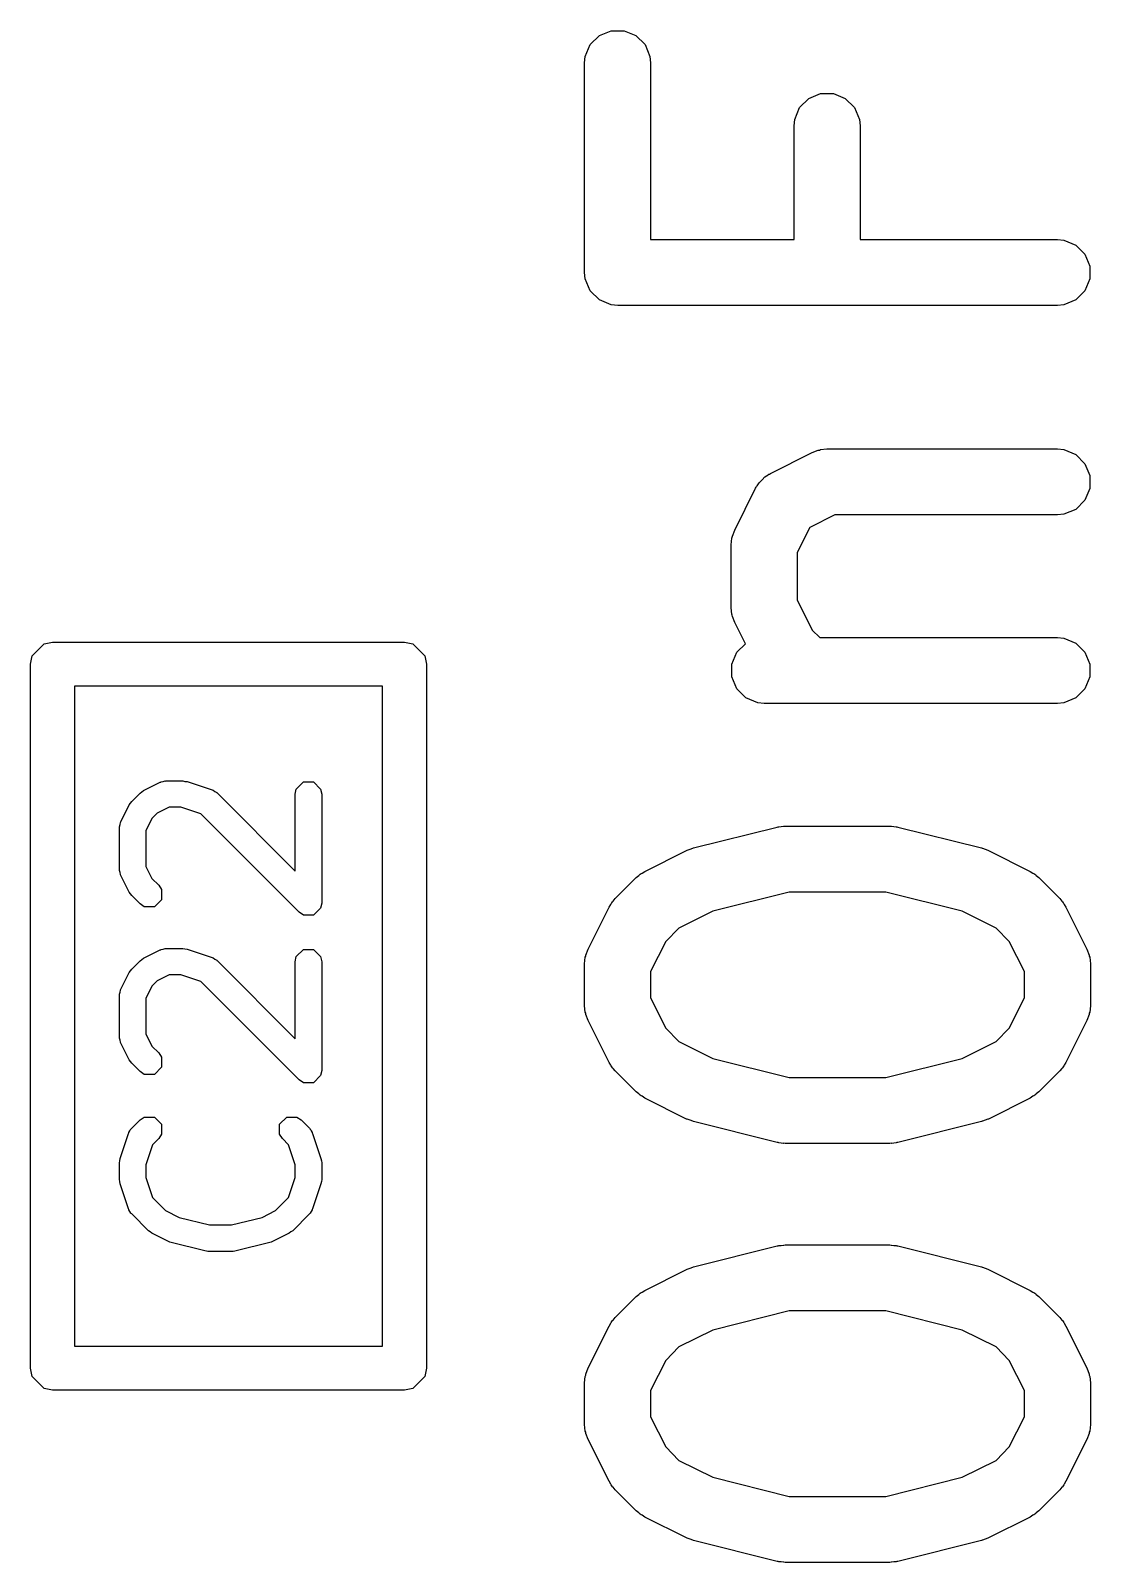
# Model space of a CAD drawing. Extents: x 4.17 to 6.89, y -6.18 to -1.34.
# Drawn here: x 5.2972 to 5.3921, y -5.8112 to -5.6741 of the extents above; entities that cross this region are included whole.
import ezdxf

# ---------------------------------------------------------------- set-up
doc = ezdxf.new("R2010")
doc.units = 0
doc.header["$MEASUREMENT"] = 0
doc.layers.add('BLACK', color=7, linetype='CONTINUOUS')

msp = doc.modelspace()

# ---------------------------------------------------------------- linework, layer by layer
at = {"layer": 'BLACK', "linetype": 'CONTINUOUS'}
for p, q in [((5.34734, -5.67536), (5.34816, -5.67455)), ((5.34816, -5.67455), (5.34922, -5.67411)), ((5.34922, -5.67411), (5.35037, -5.67411)), ((5.35037, -5.67411), (5.35144, -5.67455)), ((5.35144, -5.67455), (5.35225, -5.67536)), ((5.34684, -5.677), (5.3469, -5.67643)), ((5.3469, -5.67643), (5.34734, -5.67536)), ((5.35225, -5.67536), (5.35269, -5.67643)), ((5.35269, -5.67643), (5.35275, -5.677)), ((5.34684, -5.69575), (5.34684, -5.677)), ((5.35275, -5.677), (5.35275, -5.6928)), ((5.36609, -5.68099), (5.3669, -5.68017)), ((5.3669, -5.68017), (5.36797, -5.67973)), ((5.36797, -5.67973), (5.36912, -5.67973)), ((5.36912, -5.67973), (5.37018, -5.68017)), ((5.37018, -5.68017), (5.371, -5.68099)), ((5.36559, -5.68263), (5.36565, -5.68205)), ((5.36565, -5.68205), (5.36609, -5.68099)), ((5.371, -5.68099), (5.37144, -5.68205)), ((5.37144, -5.68205), (5.3715, -5.68263)), ((5.36559, -5.6928), (5.36559, -5.68263)), ((5.3715, -5.68263), (5.3715, -5.6928)), ((5.35275, -5.6928), (5.36559, -5.6928)), ((5.3715, -5.6928), (5.38917, -5.6928)), ((5.38917, -5.6928), (5.38974, -5.69285)), ((5.38974, -5.69285), (5.39081, -5.69329)), ((5.39081, -5.69329), (5.39162, -5.69411)), ((5.39162, -5.69411), (5.39206, -5.69517)), ((5.3469, -5.69632), (5.34684, -5.69575)), ((5.39206, -5.69517), (5.39206, -5.69632)), ((5.34734, -5.69739), (5.3469, -5.69632)), ((5.39206, -5.69632), (5.39162, -5.69739)), ((5.34816, -5.6982), (5.34734, -5.69739)), ((5.34922, -5.69864), (5.34816, -5.6982)), ((5.39081, -5.6982), (5.38974, -5.69864)), ((5.39162, -5.69739), (5.39081, -5.6982)), ((5.3498, -5.6987), (5.34922, -5.69864)), ((5.38917, -5.6987), (5.3498, -5.6987)), ((5.38974, -5.69864), (5.38917, -5.6987)), ((5.36347, -5.71373), (5.36722, -5.71186)), ((5.36722, -5.71186), (5.36776, -5.71165)), ((5.36776, -5.71165), (5.36787, -5.71164)), ((5.36787, -5.71164), (5.36797, -5.7116)), ((5.36797, -5.7116), (5.36854, -5.71154)), ((5.36854, -5.71154), (5.38917, -5.71154)), ((5.38917, -5.71154), (5.38974, -5.7116)), ((5.38974, -5.7116), (5.39081, -5.71204)), ((5.39081, -5.71204), (5.39162, -5.71286)), ((5.39162, -5.71286), (5.39206, -5.71392)), ((5.36215, -5.71505), (5.36221, -5.71495)), ((5.36221, -5.71495), (5.36223, -5.71491)), ((5.36223, -5.71491), (5.36228, -5.71485)), ((5.36228, -5.71485), (5.36246, -5.71456)), ((5.36246, -5.71456), (5.36274, -5.71432)), ((5.36274, -5.71432), (5.36298, -5.71404)), ((5.36298, -5.71404), (5.36328, -5.71386)), ((5.36328, -5.71386), (5.36333, -5.71381)), ((5.36333, -5.71381), (5.36338, -5.71379)), ((5.36338, -5.71379), (5.36347, -5.71373)), ((5.39206, -5.71392), (5.39206, -5.71507)), ((5.36028, -5.7188), (5.36215, -5.71505)), ((5.39162, -5.71614), (5.39081, -5.71695)), ((5.39206, -5.71507), (5.39162, -5.71614)), ((5.36924, -5.71745), (5.36699, -5.71857)), ((5.38917, -5.71745), (5.36924, -5.71745)), ((5.38974, -5.71739), (5.38917, -5.71745)), ((5.39081, -5.71695), (5.38974, -5.71739)), ((5.36007, -5.71934), (5.36028, -5.7188)), ((5.36699, -5.71857), (5.36587, -5.72082)), ((5.35997, -5.72012), (5.36002, -5.71954)), ((5.35997, -5.72575), (5.35997, -5.72012)), ((5.36002, -5.71954), (5.36006, -5.71945)), ((5.36006, -5.71945), (5.36007, -5.71934)), ((5.36587, -5.72082), (5.36587, -5.72505)), ((5.36002, -5.72632), (5.35997, -5.72575)), ((5.36587, -5.72505), (5.36722, -5.72775)), ((5.36006, -5.72642), (5.36002, -5.72632)), ((5.36007, -5.72653), (5.36006, -5.72642)), ((5.36028, -5.72707), (5.36007, -5.72653)), ((5.36123, -5.72897), (5.36028, -5.72707)), ((5.36722, -5.72775), (5.36789, -5.72842)), ((5.36789, -5.72842), (5.38917, -5.72842)), ((5.38917, -5.72842), (5.38974, -5.72847)), ((5.38974, -5.72847), (5.39081, -5.72891)), ((5.29739, -5.73005), (5.29846, -5.72899)), ((5.29846, -5.72899), (5.29921, -5.72884)), ((5.29921, -5.72884), (5.33071, -5.72884)), ((5.33071, -5.72884), (5.33146, -5.72899)), ((5.33146, -5.72899), (5.33253, -5.73005)), ((5.36002, -5.73079), (5.36046, -5.72973)), ((5.36046, -5.72973), (5.36123, -5.72897)), ((5.39081, -5.72891), (5.39162, -5.72973)), ((5.39162, -5.72973), (5.39206, -5.73079)), ((5.29724, -5.73081), (5.29739, -5.73005)), ((5.29724, -5.7938), (5.29724, -5.73081)), ((5.33253, -5.73005), (5.33268, -5.73081)), ((5.33268, -5.73081), (5.33268, -5.7938)), ((5.36002, -5.73195), (5.36002, -5.73079)), ((5.39206, -5.73079), (5.39206, -5.73195)), ((5.30118, -5.73278), (5.30118, -5.79183)), ((5.32874, -5.73278), (5.30118, -5.73278)), ((5.32874, -5.79183), (5.32874, -5.73278)), ((5.36046, -5.73301), (5.36002, -5.73195)), ((5.39206, -5.73195), (5.39162, -5.73301)), ((5.36128, -5.73382), (5.36046, -5.73301)), ((5.36234, -5.73427), (5.36128, -5.73382)), ((5.39081, -5.73382), (5.38974, -5.73427)), ((5.39162, -5.73301), (5.39081, -5.73382)), ((5.36292, -5.73432), (5.36234, -5.73427)), ((5.38917, -5.73432), (5.36292, -5.73432)), ((5.38974, -5.73427), (5.38917, -5.73432)), ((5.30629, -5.7431), (5.30704, -5.74235)), ((5.30704, -5.74235), (5.3072, -5.74224)), ((5.3072, -5.74224), (5.30735, -5.74212)), ((5.30735, -5.74212), (5.30885, -5.74137)), ((5.30885, -5.74137), (5.3089, -5.74136)), ((5.3089, -5.74136), (5.30892, -5.74134)), ((5.30892, -5.74134), (5.30911, -5.7413)), ((5.30911, -5.7413), (5.30929, -5.74125)), ((5.30929, -5.74125), (5.30932, -5.74126)), ((5.30932, -5.74126), (5.30937, -5.74125)), ((5.30937, -5.74125), (5.31087, -5.74125)), ((5.31087, -5.74125), (5.31106, -5.74129)), ((5.31106, -5.74129), (5.31125, -5.74131)), ((5.31125, -5.74131), (5.3135, -5.74206)), ((5.3135, -5.74206), (5.31355, -5.74209)), ((5.31355, -5.74209), (5.31358, -5.74209)), ((5.31358, -5.74209), (5.31373, -5.74219)), ((5.31373, -5.74219), (5.3139, -5.74229)), ((5.3139, -5.74229), (5.31391, -5.74231)), ((5.31391, -5.74231), (5.31396, -5.74235)), ((5.31396, -5.74235), (5.32094, -5.74933)), ((5.32094, -5.74243), (5.32103, -5.74198)), ((5.32103, -5.74198), (5.32167, -5.74134)), ((5.32167, -5.74134), (5.32258, -5.74134)), ((5.32258, -5.74134), (5.32321, -5.74198)), ((5.32321, -5.74198), (5.3233, -5.74243)), ((5.30532, -5.7449), (5.30607, -5.7434)), ((5.30607, -5.7434), (5.30618, -5.74325)), ((5.30618, -5.74325), (5.30629, -5.7431)), ((5.30965, -5.74361), (5.30857, -5.74415)), ((5.31068, -5.74361), (5.30965, -5.74361)), ((5.31249, -5.74421), (5.31068, -5.74361)), ((5.32094, -5.74933), (5.32094, -5.74243)), ((5.3233, -5.74243), (5.3233, -5.75218)), ((5.30525, -5.74516), (5.30528, -5.74498)), ((5.30528, -5.74498), (5.3053, -5.74496)), ((5.3053, -5.74496), (5.30532, -5.7449)), ((5.3081, -5.74463), (5.30756, -5.74571)), ((5.30857, -5.74415), (5.3081, -5.74463)), ((5.32129, -5.75301), (5.31249, -5.74421)), ((5.30519, -5.74543), (5.30521, -5.74537)), ((5.30519, -5.74918), (5.30519, -5.74543)), ((5.3052, -5.74535), (5.30525, -5.74516)), ((5.30521, -5.74537), (5.3052, -5.74535)), ((5.30756, -5.74571), (5.30756, -5.7489)), ((5.35658, -5.74725), (5.36408, -5.74538)), ((5.36408, -5.74538), (5.36418, -5.74536)), ((5.36418, -5.74536), (5.36422, -5.74535)), ((5.36422, -5.74535), (5.36444, -5.74533)), ((5.36444, -5.74533), (5.36465, -5.74529)), ((5.36465, -5.74529), (5.36469, -5.7453)), ((5.36469, -5.7453), (5.36479, -5.74529)), ((5.36479, -5.74529), (5.37417, -5.74529)), ((5.37417, -5.74529), (5.37427, -5.7453)), ((5.37427, -5.7453), (5.37431, -5.74529)), ((5.37431, -5.74529), (5.37453, -5.74533)), ((5.37453, -5.74533), (5.37474, -5.74535)), ((5.37474, -5.74535), (5.37478, -5.74536)), ((5.37478, -5.74536), (5.37488, -5.74538)), ((5.37488, -5.74538), (5.38238, -5.74725)), ((5.35223, -5.74935), (5.35597, -5.74748)), ((5.35597, -5.74748), (5.35602, -5.74746)), ((5.35602, -5.74746), (5.35603, -5.74745)), ((5.35603, -5.74745), (5.35628, -5.74736)), ((5.35628, -5.74736), (5.35652, -5.74727)), ((5.35652, -5.74727), (5.35654, -5.74727)), ((5.35654, -5.74727), (5.35658, -5.74725)), ((5.38238, -5.74725), (5.38243, -5.74727)), ((5.38243, -5.74727), (5.38245, -5.74727)), ((5.38245, -5.74727), (5.38269, -5.74736)), ((5.38269, -5.74736), (5.38293, -5.74745)), ((5.38293, -5.74745), (5.38295, -5.74746)), ((5.38295, -5.74746), (5.38299, -5.74748)), ((5.38299, -5.74748), (5.38674, -5.74935)), ((5.30521, -5.74924), (5.30519, -5.74918)), ((5.30756, -5.7489), (5.3081, -5.74998)), ((5.3052, -5.74926), (5.30521, -5.74924)), ((5.30525, -5.74945), (5.3052, -5.74926)), ((5.30528, -5.74963), (5.30525, -5.74945)), ((5.3053, -5.74965), (5.30528, -5.74963)), ((5.30532, -5.74971), (5.3053, -5.74965)), ((5.30607, -5.75121), (5.30532, -5.74971)), ((5.3081, -5.74998), (5.30871, -5.75059)), ((5.30871, -5.75059), (5.30897, -5.75098)), ((5.34958, -5.75178), (5.35146, -5.7499)), ((5.35146, -5.7499), (5.35168, -5.74972)), ((5.35168, -5.74972), (5.35174, -5.74966)), ((5.35174, -5.74966), (5.35182, -5.7496)), ((5.35182, -5.7496), (5.35191, -5.74954)), ((5.35191, -5.74954), (5.35198, -5.74951)), ((5.35198, -5.74951), (5.35223, -5.74935)), ((5.38674, -5.74935), (5.38698, -5.74951)), ((5.38698, -5.74951), (5.38706, -5.74954)), ((5.38706, -5.74954), (5.38714, -5.7496)), ((5.38714, -5.7496), (5.38723, -5.74966)), ((5.38723, -5.74966), (5.38728, -5.74972)), ((5.38728, -5.74972), (5.3875, -5.7499)), ((5.3875, -5.7499), (5.38938, -5.75178)), ((5.30618, -5.75136), (5.30607, -5.75121)), ((5.30629, -5.75151), (5.30618, -5.75136)), ((5.30704, -5.75226), (5.30629, -5.75151)), ((5.30897, -5.75188), (5.30833, -5.75252)), ((5.30897, -5.75098), (5.30897, -5.75188)), ((5.3494, -5.75201), (5.34958, -5.75178)), ((5.36516, -5.7512), (5.35833, -5.7529)), ((5.3738, -5.7512), (5.36516, -5.7512)), ((5.38064, -5.7529), (5.3738, -5.7512)), ((5.38938, -5.75178), (5.38956, -5.75201)), ((5.30742, -5.75252), (5.30704, -5.75226)), ((5.30833, -5.75252), (5.30742, -5.75252)), ((5.32167, -5.75327), (5.32129, -5.75301)), ((5.32258, -5.75327), (5.32167, -5.75327)), ((5.32167, -5.75327), (5.32167, -5.75327)), ((5.32167, -5.75327), (5.32167, -5.75327)), ((5.32321, -5.75263), (5.32258, -5.75327)), ((5.32258, -5.75327), (5.32258, -5.75327)), ((5.3233, -5.75218), (5.32321, -5.75263)), ((5.34715, -5.7563), (5.34903, -5.75255)), ((5.34903, -5.75255), (5.34919, -5.7523)), ((5.34919, -5.7523), (5.34922, -5.75223)), ((5.34922, -5.75223), (5.34928, -5.75215)), ((5.34928, -5.75215), (5.34934, -5.75206)), ((5.34934, -5.75206), (5.3494, -5.75201)), ((5.35833, -5.7529), (5.35529, -5.75442)), ((5.38367, -5.75442), (5.38064, -5.7529)), ((5.38956, -5.75201), (5.38962, -5.75206)), ((5.38962, -5.75206), (5.38968, -5.75215)), ((5.38968, -5.75215), (5.38975, -5.75223)), ((5.38975, -5.75223), (5.38978, -5.7523)), ((5.38978, -5.7523), (5.38993, -5.75255)), ((5.38993, -5.75255), (5.39181, -5.7563)), ((5.35529, -5.75442), (5.3541, -5.75562)), ((5.38486, -5.75562), (5.38367, -5.75442)), ((5.3541, -5.75562), (5.35275, -5.75831)), ((5.38621, -5.75831), (5.38486, -5.75562)), ((5.30629, -5.75809), (5.30704, -5.75734)), ((5.30704, -5.75734), (5.3072, -5.75724)), ((5.3072, -5.75724), (5.30735, -5.75712)), ((5.30735, -5.75712), (5.30885, -5.75637)), ((5.30885, -5.75637), (5.3089, -5.75636)), ((5.3089, -5.75636), (5.30892, -5.75634)), ((5.30892, -5.75634), (5.30911, -5.7563)), ((5.30911, -5.7563), (5.30929, -5.75625)), ((5.30929, -5.75625), (5.30932, -5.75626)), ((5.30932, -5.75626), (5.30937, -5.75625)), ((5.30937, -5.75625), (5.31087, -5.75625)), ((5.31087, -5.75625), (5.31106, -5.75628)), ((5.31106, -5.75628), (5.31125, -5.75631)), ((5.31125, -5.75631), (5.3135, -5.75706)), ((5.3135, -5.75706), (5.31355, -5.75709)), ((5.31355, -5.75709), (5.31358, -5.75709)), ((5.31358, -5.75709), (5.31373, -5.75719)), ((5.31373, -5.75719), (5.3139, -5.75729)), ((5.3139, -5.75729), (5.31391, -5.75731)), ((5.31391, -5.75731), (5.31396, -5.75734)), ((5.31396, -5.75734), (5.32094, -5.76433)), ((5.32094, -5.75743), (5.32103, -5.75698)), ((5.32094, -5.76433), (5.32094, -5.75743)), ((5.32103, -5.75698), (5.32167, -5.75634)), ((5.32167, -5.75634), (5.32258, -5.75634)), ((5.32258, -5.75634), (5.32321, -5.75698)), ((5.32321, -5.75698), (5.3233, -5.75743)), ((5.3233, -5.75743), (5.3233, -5.76718)), ((5.34684, -5.75762), (5.3469, -5.75704)), ((5.3469, -5.75704), (5.34694, -5.75694)), ((5.34694, -5.75694), (5.34695, -5.75684)), ((5.34695, -5.75684), (5.34715, -5.7563)), ((5.39181, -5.7563), (5.39201, -5.75684)), ((5.39201, -5.75684), (5.39202, -5.75694)), ((5.39202, -5.75694), (5.39206, -5.75704)), ((5.39206, -5.75704), (5.39212, -5.75762)), ((5.30532, -5.7599), (5.30607, -5.7584)), ((5.30607, -5.7584), (5.30618, -5.75825)), ((5.30618, -5.75825), (5.30629, -5.75809)), ((5.30965, -5.75861), (5.30857, -5.75915)), ((5.31068, -5.75861), (5.30965, -5.75861)), ((5.31249, -5.75921), (5.31068, -5.75861)), ((5.34684, -5.76137), (5.34684, -5.75762)), ((5.35275, -5.75831), (5.35275, -5.76067)), ((5.38621, -5.76067), (5.38621, -5.75831)), ((5.39212, -5.75762), (5.39212, -5.76137)), ((5.3052, -5.76034), (5.30525, -5.76016)), ((5.30525, -5.76016), (5.30528, -5.75998)), ((5.30528, -5.75998), (5.3053, -5.75996)), ((5.3053, -5.75996), (5.30532, -5.7599)), ((5.3081, -5.75963), (5.30756, -5.76071)), ((5.30857, -5.75915), (5.3081, -5.75963)), ((5.32129, -5.76801), (5.31249, -5.75921)), ((5.30519, -5.76043), (5.30521, -5.76037)), ((5.30519, -5.76418), (5.30519, -5.76043)), ((5.30521, -5.76037), (5.3052, -5.76034)), ((5.30756, -5.76071), (5.30756, -5.7639)), ((5.3469, -5.76194), (5.34684, -5.76137)), ((5.35275, -5.76067), (5.3541, -5.76337)), ((5.38486, -5.76337), (5.38621, -5.76067)), ((5.39212, -5.76137), (5.39206, -5.76194)), ((5.34694, -5.76204), (5.3469, -5.76194)), ((5.34695, -5.76215), (5.34694, -5.76204)), ((5.34715, -5.76269), (5.34695, -5.76215)), ((5.34903, -5.76644), (5.34715, -5.76269)), ((5.39181, -5.76269), (5.38993, -5.76644)), ((5.39201, -5.76215), (5.39181, -5.76269)), ((5.39202, -5.76204), (5.39201, -5.76215)), ((5.39206, -5.76194), (5.39202, -5.76204)), ((5.30521, -5.76424), (5.30519, -5.76418)), ((5.3052, -5.76426), (5.30521, -5.76424)), ((5.30525, -5.76444), (5.3052, -5.76426)), ((5.30756, -5.7639), (5.3081, -5.76498)), ((5.3541, -5.76337), (5.35529, -5.76456)), ((5.38367, -5.76456), (5.38486, -5.76337)), ((5.30528, -5.76463), (5.30525, -5.76444)), ((5.3053, -5.76465), (5.30528, -5.76463)), ((5.30532, -5.76471), (5.3053, -5.76465)), ((5.30607, -5.76621), (5.30532, -5.76471)), ((5.3081, -5.76498), (5.30871, -5.76559)), ((5.30871, -5.76559), (5.30897, -5.76598)), ((5.35529, -5.76456), (5.35833, -5.76608)), ((5.38064, -5.76608), (5.38367, -5.76456)), ((5.30618, -5.76636), (5.30607, -5.76621)), ((5.30629, -5.76651), (5.30618, -5.76636)), ((5.30704, -5.76726), (5.30629, -5.76651)), ((5.30897, -5.76688), (5.30833, -5.76752)), ((5.30897, -5.76598), (5.30897, -5.76688)), ((5.34919, -5.76668), (5.34903, -5.76644)), ((5.34922, -5.76676), (5.34919, -5.76668)), ((5.34928, -5.76684), (5.34922, -5.76676)), ((5.34934, -5.76693), (5.34928, -5.76684)), ((5.3494, -5.76698), (5.34934, -5.76693)), ((5.34958, -5.7672), (5.3494, -5.76698)), ((5.35833, -5.76608), (5.36516, -5.76779)), ((5.3738, -5.76779), (5.38064, -5.76608)), ((5.38956, -5.76698), (5.38938, -5.7672)), ((5.38962, -5.76693), (5.38956, -5.76698)), ((5.38968, -5.76684), (5.38962, -5.76693)), ((5.38975, -5.76676), (5.38968, -5.76684)), ((5.38978, -5.76668), (5.38975, -5.76676)), ((5.38993, -5.76644), (5.38978, -5.76668)), ((5.30742, -5.76752), (5.30704, -5.76726)), ((5.30833, -5.76752), (5.30742, -5.76752)), ((5.32167, -5.76827), (5.32129, -5.76801)), ((5.32258, -5.76827), (5.32167, -5.76827)), ((5.32167, -5.76827), (5.32167, -5.76827)), ((5.32167, -5.76827), (5.32167, -5.76827)), ((5.32321, -5.76763), (5.32258, -5.76827)), ((5.32258, -5.76827), (5.32258, -5.76827)), ((5.3233, -5.76718), (5.32321, -5.76763)), ((5.35146, -5.76908), (5.34958, -5.7672)), ((5.36516, -5.76779), (5.3738, -5.76779)), ((5.38938, -5.7672), (5.3875, -5.76908)), ((5.35168, -5.76926), (5.35146, -5.76908)), ((5.35174, -5.76932), (5.35168, -5.76926)), ((5.35182, -5.76938), (5.35174, -5.76932)), ((5.35191, -5.76945), (5.35182, -5.76938)), ((5.35198, -5.76947), (5.35191, -5.76945)), ((5.35223, -5.76963), (5.35198, -5.76947)), ((5.35597, -5.77151), (5.35223, -5.76963)), ((5.38674, -5.76963), (5.38299, -5.77151)), ((5.38698, -5.76947), (5.38674, -5.76963)), ((5.38706, -5.76945), (5.38698, -5.76947)), ((5.38714, -5.76938), (5.38706, -5.76945)), ((5.38723, -5.76932), (5.38714, -5.76938)), ((5.38728, -5.76926), (5.38723, -5.76932)), ((5.3875, -5.76908), (5.38728, -5.76926)), ((5.30614, -5.77257), (5.30623, -5.7724)), ((5.30623, -5.7724), (5.30626, -5.77239)), ((5.30626, -5.77239), (5.30629, -5.77234)), ((5.30629, -5.77234), (5.30704, -5.77159)), ((5.30704, -5.77159), (5.30742, -5.77134)), ((5.30742, -5.77134), (5.30833, -5.77134)), ((5.30833, -5.77134), (5.30897, -5.77197)), ((5.30897, -5.77197), (5.30897, -5.77288)), ((5.31953, -5.77197), (5.32017, -5.77134)), ((5.31953, -5.77288), (5.31953, -5.77197)), ((5.32017, -5.77134), (5.32108, -5.77134)), ((5.32108, -5.77134), (5.32146, -5.77159)), ((5.32146, -5.77159), (5.32221, -5.77234)), ((5.32221, -5.77234), (5.32224, -5.77239)), ((5.32224, -5.77239), (5.32227, -5.7724)), ((5.32227, -5.7724), (5.32236, -5.77257)), ((5.35602, -5.77152), (5.35597, -5.77151)), ((5.35603, -5.77153), (5.35602, -5.77152)), ((5.35628, -5.77162), (5.35603, -5.77153)), ((5.35652, -5.77171), (5.35628, -5.77162)), ((5.35654, -5.77171), (5.35652, -5.77171)), ((5.35658, -5.77173), (5.35654, -5.77171)), ((5.36408, -5.7736), (5.35658, -5.77173)), ((5.38238, -5.77173), (5.37488, -5.7736)), ((5.38243, -5.77171), (5.38238, -5.77173)), ((5.38245, -5.77171), (5.38243, -5.77171)), ((5.38269, -5.77162), (5.38245, -5.77171)), ((5.38293, -5.77153), (5.38269, -5.77162)), ((5.38295, -5.77152), (5.38293, -5.77153)), ((5.38299, -5.77151), (5.38295, -5.77152)), ((5.30525, -5.77505), (5.306, -5.7728)), ((5.306, -5.7728), (5.30603, -5.77275)), ((5.30603, -5.77272), (5.30614, -5.77257)), ((5.30603, -5.77275), (5.30603, -5.77272)), ((5.30816, -5.77381), (5.30756, -5.77562)), ((5.30871, -5.77326), (5.30816, -5.77381)), ((5.30897, -5.77288), (5.30871, -5.77326)), ((5.31979, -5.77326), (5.31953, -5.77288)), ((5.32034, -5.77381), (5.31979, -5.77326)), ((5.32094, -5.77562), (5.32034, -5.77381)), ((5.32236, -5.77257), (5.32246, -5.77272)), ((5.32246, -5.77272), (5.32246, -5.77275)), ((5.32246, -5.77275), (5.32249, -5.7728)), ((5.32249, -5.7728), (5.32324, -5.77505)), ((5.36418, -5.77362), (5.36408, -5.7736)), ((5.36422, -5.77364), (5.36418, -5.77362)), ((5.36444, -5.77366), (5.36422, -5.77364)), ((5.36465, -5.77369), (5.36444, -5.77366)), ((5.36469, -5.77368), (5.36465, -5.77369)), ((5.36479, -5.77369), (5.36469, -5.77368)), ((5.37417, -5.77369), (5.36479, -5.77369)), ((5.37427, -5.77368), (5.37417, -5.77369)), ((5.37431, -5.77369), (5.37427, -5.77368)), ((5.37453, -5.77366), (5.37431, -5.77369)), ((5.37474, -5.77364), (5.37453, -5.77366)), ((5.37478, -5.77362), (5.37474, -5.77364)), ((5.37488, -5.7736), (5.37478, -5.77362)), ((5.30519, -5.77543), (5.30523, -5.77524)), ((5.30523, -5.77524), (5.30525, -5.77505)), ((5.32324, -5.77505), (5.32327, -5.77524)), ((5.32327, -5.77524), (5.3233, -5.77543)), ((5.30519, -5.77693), (5.30519, -5.77543)), ((5.30756, -5.77562), (5.30756, -5.77673)), ((5.32094, -5.77673), (5.32094, -5.77562)), ((5.3233, -5.77543), (5.3233, -5.77693)), ((5.30523, -5.77711), (5.30519, -5.77693)), ((5.30525, -5.7773), (5.30523, -5.77711)), ((5.306, -5.77955), (5.30525, -5.7773)), ((5.30756, -5.77673), (5.30816, -5.77854)), ((5.32034, -5.77854), (5.32094, -5.77673)), ((5.32324, -5.7773), (5.32249, -5.77955)), ((5.32327, -5.77711), (5.32324, -5.7773)), ((5.3233, -5.77693), (5.32327, -5.77711)), ((5.30816, -5.77854), (5.30932, -5.77971)), ((5.31917, -5.77971), (5.32034, -5.77854)), ((5.30603, -5.7796), (5.306, -5.77955)), ((5.30603, -5.77963), (5.30603, -5.7796)), ((5.30614, -5.77979), (5.30603, -5.77963)), ((5.30623, -5.77995), (5.30614, -5.77979)), ((5.30626, -5.77996), (5.30623, -5.77995)), ((5.30629, -5.78001), (5.30626, -5.77996)), ((5.30779, -5.78151), (5.30629, -5.78001)), ((5.30932, -5.77971), (5.31054, -5.78031)), ((5.31054, -5.78031), (5.31327, -5.78099)), ((5.31523, -5.78099), (5.31796, -5.78031)), ((5.31796, -5.78031), (5.31917, -5.77971)), ((5.32221, -5.78001), (5.32071, -5.78151)), ((5.32224, -5.77996), (5.32221, -5.78001)), ((5.32227, -5.77995), (5.32224, -5.77996)), ((5.32236, -5.77979), (5.32227, -5.77995)), ((5.32246, -5.77963), (5.32236, -5.77979)), ((5.32249, -5.77955), (5.32246, -5.7796)), ((5.32246, -5.7796), (5.32246, -5.77963)), ((5.30795, -5.78162), (5.30779, -5.78151)), ((5.3081, -5.78173), (5.30795, -5.78162)), ((5.3096, -5.78248), (5.3081, -5.78173)), ((5.31327, -5.78099), (5.31523, -5.78099)), ((5.3204, -5.78173), (5.3189, -5.78248)), ((5.32055, -5.78162), (5.3204, -5.78173)), ((5.32071, -5.78151), (5.32055, -5.78162)), ((5.30972, -5.78252), (5.3096, -5.78248)), ((5.30984, -5.78257), (5.30972, -5.78252)), ((5.31284, -5.78332), (5.30984, -5.78257)), ((5.31298, -5.78333), (5.31284, -5.78332)), ((5.31312, -5.78336), (5.31298, -5.78333)), ((5.31537, -5.78336), (5.31312, -5.78336)), ((5.31552, -5.78333), (5.31537, -5.78336)), ((5.31566, -5.78332), (5.31552, -5.78333)), ((5.31866, -5.78257), (5.31566, -5.78332)), ((5.31878, -5.78252), (5.31866, -5.78257)), ((5.3189, -5.78248), (5.31878, -5.78252)), ((5.35658, -5.78475), (5.36408, -5.78287)), ((5.36408, -5.78287), (5.36418, -5.78286)), ((5.36418, -5.78286), (5.36422, -5.78284)), ((5.36422, -5.78284), (5.36444, -5.78282)), ((5.36444, -5.78282), (5.36465, -5.78279)), ((5.36465, -5.78279), (5.36469, -5.78279)), ((5.36469, -5.78279), (5.36479, -5.78278)), ((5.36479, -5.78278), (5.37417, -5.78278)), ((5.37417, -5.78278), (5.37427, -5.78279)), ((5.37427, -5.78279), (5.37431, -5.78279)), ((5.37431, -5.78279), (5.37453, -5.78282)), ((5.37453, -5.78282), (5.37474, -5.78284)), ((5.37474, -5.78284), (5.37478, -5.78286)), ((5.37478, -5.78286), (5.37488, -5.78287)), ((5.37488, -5.78287), (5.38238, -5.78475)), ((5.35603, -5.78494), (5.35628, -5.78486)), ((5.35628, -5.78486), (5.35652, -5.78476)), ((5.35652, -5.78476), (5.35654, -5.78476)), ((5.35654, -5.78476), (5.35658, -5.78475)), ((5.38238, -5.78475), (5.38243, -5.78476)), ((5.38243, -5.78476), (5.38245, -5.78476)), ((5.38245, -5.78476), (5.38269, -5.78486)), ((5.38269, -5.78486), (5.38293, -5.78494)), ((5.35223, -5.78685), (5.35597, -5.78497)), ((5.35597, -5.78497), (5.35602, -5.78496)), ((5.35602, -5.78496), (5.35603, -5.78494)), ((5.38293, -5.78494), (5.38295, -5.78496)), ((5.38295, -5.78496), (5.38299, -5.78497)), ((5.38299, -5.78497), (5.38674, -5.78685)), ((5.34958, -5.78927), (5.35146, -5.7874)), ((5.35146, -5.7874), (5.35168, -5.78721)), ((5.35168, -5.78721), (5.35174, -5.78715)), ((5.35174, -5.78715), (5.35182, -5.7871)), ((5.35182, -5.7871), (5.35191, -5.78703)), ((5.35191, -5.78703), (5.35198, -5.787)), ((5.35198, -5.787), (5.35223, -5.78685)), ((5.38674, -5.78685), (5.38698, -5.787)), ((5.38698, -5.787), (5.38706, -5.78703)), ((5.38706, -5.78703), (5.38714, -5.7871)), ((5.38714, -5.7871), (5.38723, -5.78715)), ((5.38723, -5.78715), (5.38728, -5.78721)), ((5.38728, -5.78721), (5.3875, -5.7874)), ((5.3875, -5.7874), (5.38938, -5.78927)), ((5.36516, -5.78869), (5.35833, -5.7904)), ((5.3738, -5.78869), (5.36516, -5.78869)), ((5.38064, -5.7904), (5.3738, -5.78869)), ((5.34715, -5.79379), (5.34903, -5.79004)), ((5.34903, -5.79004), (5.34919, -5.78979)), ((5.34919, -5.78979), (5.34922, -5.78972)), ((5.34922, -5.78972), (5.34928, -5.78964)), ((5.34928, -5.78964), (5.34934, -5.78955)), ((5.34934, -5.78955), (5.3494, -5.7895)), ((5.3494, -5.7895), (5.34958, -5.78927)), ((5.38938, -5.78927), (5.38956, -5.7895)), ((5.38956, -5.7895), (5.38962, -5.78955)), ((5.38962, -5.78955), (5.38968, -5.78964)), ((5.38968, -5.78964), (5.38975, -5.78972)), ((5.38975, -5.78972), (5.38978, -5.78979)), ((5.38978, -5.78979), (5.38993, -5.79004)), ((5.38993, -5.79004), (5.39181, -5.79379)), ((5.35833, -5.7904), (5.35529, -5.79191)), ((5.38367, -5.79191), (5.38064, -5.7904)), ((5.30118, -5.79183), (5.32874, -5.79183)), ((5.35529, -5.79191), (5.3541, -5.79311)), ((5.38486, -5.79311), (5.38367, -5.79191)), ((5.29739, -5.79455), (5.29724, -5.7938)), ((5.33268, -5.7938), (5.33253, -5.79455)), ((5.3469, -5.79454), (5.34694, -5.79444)), ((5.34694, -5.79444), (5.34695, -5.79433)), ((5.34695, -5.79433), (5.34715, -5.79379)), ((5.3541, -5.79311), (5.35275, -5.79581)), ((5.38621, -5.79581), (5.38486, -5.79311)), ((5.39181, -5.79379), (5.39201, -5.79433)), ((5.39201, -5.79433), (5.39202, -5.79444)), ((5.39202, -5.79444), (5.39206, -5.79454)), ((5.29846, -5.79562), (5.29739, -5.79455)), ((5.29921, -5.79577), (5.29846, -5.79562)), ((5.33071, -5.79577), (5.29921, -5.79577)), ((5.33146, -5.79562), (5.33071, -5.79577)), ((5.33253, -5.79455), (5.33146, -5.79562)), ((5.34684, -5.79511), (5.3469, -5.79454)), ((5.34684, -5.79886), (5.34684, -5.79511)), ((5.35275, -5.79581), (5.35275, -5.79816)), ((5.38621, -5.79816), (5.38621, -5.79581)), ((5.39206, -5.79454), (5.39212, -5.79511)), ((5.39212, -5.79511), (5.39212, -5.79886)), ((5.35275, -5.79816), (5.3541, -5.80086)), ((5.38486, -5.80086), (5.38621, -5.79816)), ((5.3469, -5.79944), (5.34684, -5.79886)), ((5.34694, -5.79954), (5.3469, -5.79944)), ((5.34695, -5.79964), (5.34694, -5.79954)), ((5.34715, -5.80018), (5.34695, -5.79964)), ((5.39201, -5.79964), (5.39181, -5.80018)), ((5.39202, -5.79954), (5.39201, -5.79964)), ((5.39206, -5.79944), (5.39202, -5.79954)), ((5.39212, -5.79886), (5.39206, -5.79944)), ((5.34903, -5.80393), (5.34715, -5.80018)), ((5.3541, -5.80086), (5.35529, -5.80206)), ((5.38367, -5.80206), (5.38486, -5.80086)), ((5.39181, -5.80018), (5.38993, -5.80393)), ((5.35529, -5.80206), (5.35833, -5.80357)), ((5.38064, -5.80357), (5.38367, -5.80206)), ((5.34919, -5.80418), (5.34903, -5.80393)), ((5.35833, -5.80357), (5.36516, -5.80528)), ((5.3738, -5.80528), (5.38064, -5.80357)), ((5.38993, -5.80393), (5.38978, -5.80418)), ((5.34922, -5.80425), (5.34919, -5.80418)), ((5.34928, -5.80433), (5.34922, -5.80425)), ((5.34934, -5.80442), (5.34928, -5.80433)), ((5.3494, -5.80447), (5.34934, -5.80442)), ((5.34958, -5.8047), (5.3494, -5.80447)), ((5.35146, -5.80657), (5.34958, -5.8047)), ((5.36516, -5.80528), (5.3738, -5.80528)), ((5.38938, -5.8047), (5.3875, -5.80657)), ((5.38956, -5.80447), (5.38938, -5.8047)), ((5.38962, -5.80442), (5.38956, -5.80447)), ((5.38968, -5.80433), (5.38962, -5.80442)), ((5.38975, -5.80425), (5.38968, -5.80433)), ((5.38978, -5.80418), (5.38975, -5.80425)), ((5.35168, -5.80676), (5.35146, -5.80657)), ((5.35174, -5.80682), (5.35168, -5.80676)), ((5.38728, -5.80676), (5.38723, -5.80682)), ((5.3875, -5.80657), (5.38728, -5.80676)), ((5.35182, -5.80687), (5.35174, -5.80682)), ((5.35191, -5.80694), (5.35182, -5.80687)), ((5.35198, -5.80697), (5.35191, -5.80694)), ((5.35223, -5.80713), (5.35198, -5.80697)), ((5.35597, -5.809), (5.35223, -5.80713)), ((5.38674, -5.80713), (5.38299, -5.809)), ((5.38698, -5.80697), (5.38674, -5.80713)), ((5.38706, -5.80694), (5.38698, -5.80697)), ((5.38714, -5.80687), (5.38706, -5.80694)), ((5.38723, -5.80682), (5.38714, -5.80687)), ((5.35602, -5.80902), (5.35597, -5.809)), ((5.35603, -5.80903), (5.35602, -5.80902)), ((5.35628, -5.80912), (5.35603, -5.80903)), ((5.35652, -5.80921), (5.35628, -5.80912)), ((5.35654, -5.80921), (5.35652, -5.80921)), ((5.35658, -5.80922), (5.35654, -5.80921)), ((5.36408, -5.8111), (5.35658, -5.80922)), ((5.38238, -5.80922), (5.37488, -5.8111)), ((5.38243, -5.80921), (5.38238, -5.80922)), ((5.38245, -5.80921), (5.38243, -5.80921)), ((5.38269, -5.80912), (5.38245, -5.80921)), ((5.38293, -5.80903), (5.38269, -5.80912)), ((5.38295, -5.80902), (5.38293, -5.80903)), ((5.38299, -5.809), (5.38295, -5.80902)), ((5.36418, -5.81111), (5.36408, -5.8111)), ((5.36422, -5.81113), (5.36418, -5.81111)), ((5.36444, -5.81115), (5.36422, -5.81113)), ((5.36465, -5.81118), (5.36444, -5.81115)), ((5.36469, -5.81118), (5.36465, -5.81118)), ((5.36479, -5.81119), (5.36469, -5.81118)), ((5.37417, -5.81119), (5.36479, -5.81119)), ((5.37427, -5.81118), (5.37417, -5.81119)), ((5.37431, -5.81118), (5.37427, -5.81118)), ((5.37453, -5.81115), (5.37431, -5.81118)), ((5.37474, -5.81113), (5.37453, -5.81115)), ((5.37478, -5.81111), (5.37474, -5.81113)), ((5.37488, -5.8111), (5.37478, -5.81111))]:
    msp.add_line(p, q, dxfattribs=at)

doc.saveas('drawing.dxf')
